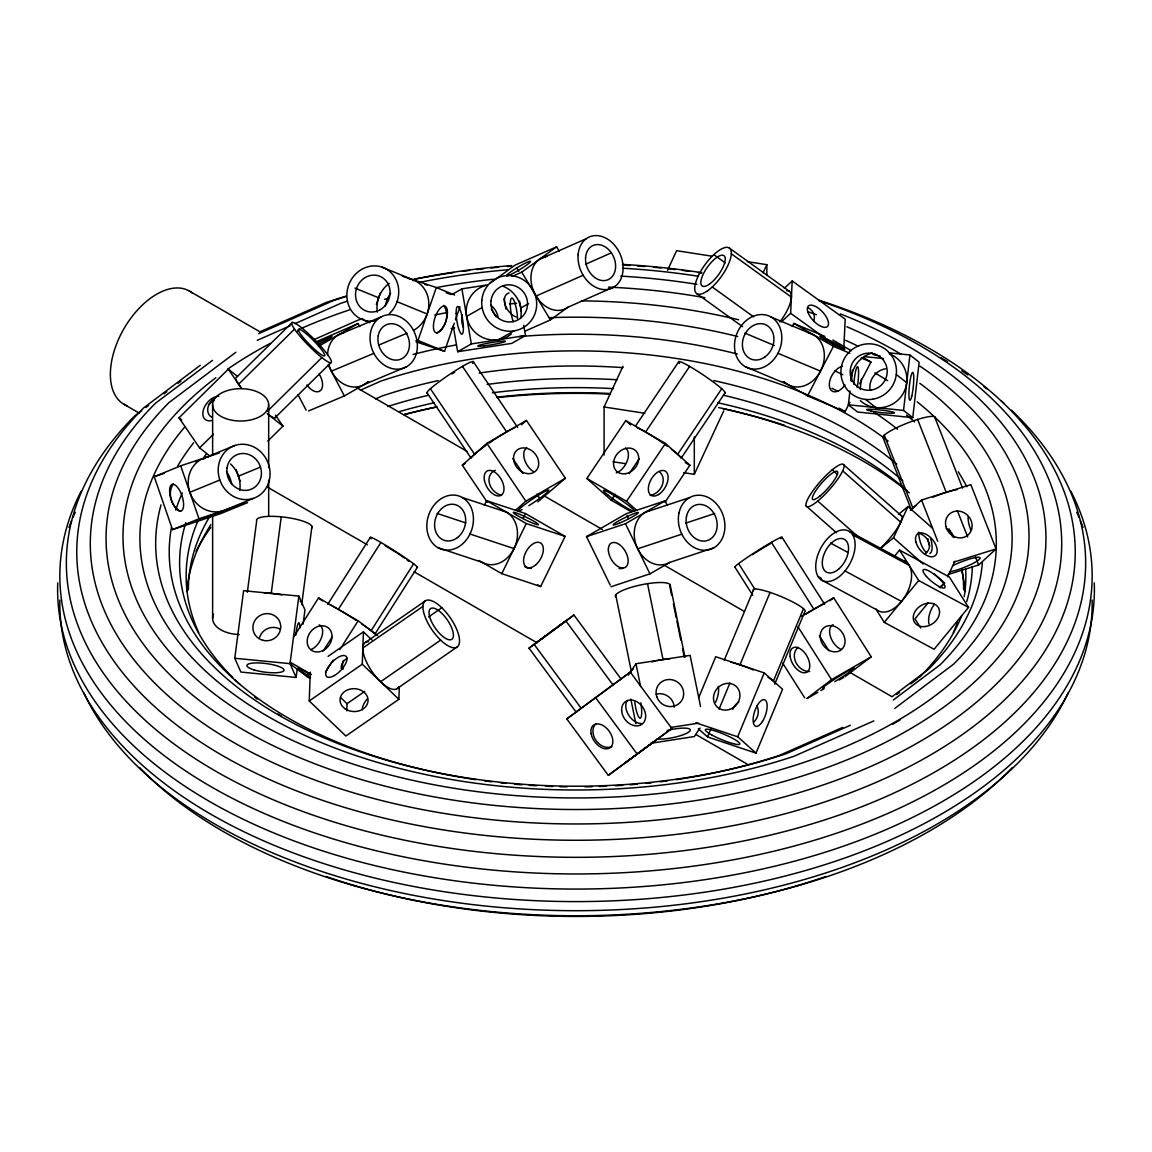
<?xml version="1.0" encoding="UTF-8"?>
<svg xmlns="http://www.w3.org/2000/svg" width="1152" height="1152" viewBox="0 0 1152 1152"><rect width="100%" height="100%" fill="white"/><g stroke="black" fill="none" stroke-linecap="round" stroke-linejoin="round"><path stroke-width="1.5" d="M399.326 686.707L398.88 699.293L345.859 736.027L309.24 700.949L310.277 672.192M346.766 710.87L347.011 703.685L340.704 697.637M398.88 699.293L362.261 664.214L363.427 631.858L328.075 656.352M781.474 321.811L790.618 313.301L792.202 280.958L845.208 319.19L843.725 349.747M889.214 352.858L909.907 354.974L919.123 362.189L912.758 417.658L857.578 412.027L848.347 404.798L849.946 390.946M851.141 380.549L852.336 370.138M860.155 389.506L861.35 379.094M912.758 417.658L903.542 410.429L909.907 354.974M297.288 668.563L296.136 677.448L240.869 672.062L234.778 658.267L243.605 590.702L298.858 596.088L304.963 609.883L303.106 624.11M247.349 592.258L256.666 521.021A28.022 6.509 7.4 0 1 284.875 517.234A28.022 6.509 7.4 0 1 311.774 528.106M271.238 593.395L281.246 516.816M296.136 677.448L290.03 663.653L298.858 596.088M301.91 602.986L311.918 526.421M376.344 304.416L380.362 292.838M402.365 276.192L436.32 287.525L417.974 340.474L444.528 351.346L454.277 323.222M455.429 319.91L460.008 306.677M698.702 697.651L715.723 656.712L764.237 672.912L782.568 689.242L756.014 753.12L707.501 736.92L698.342 728.755M724.234 660.226L753.653 589.478M707.501 736.92L710.914 728.726M719.078 709.085L729.979 682.877M739.973 664.805L770.069 592.416M756.014 753.12L737.683 736.79L764.237 672.912M773.41 681.077L803.491 608.674M604.094 455.026L604.094 406.973L622.973 366.278M667.555 270.245L676.613 250.704L711.994 256.19M763.07 272.808L766.843 264.672L747.374 261.662M683.698 472.68L694.31 474.322L723.773 410.832M879.883 549.029L893.491 537.811L907.992 506.549L932.256 528.005M947.606 576.85L954.864 561.226M484.286 505.397L486.576 500.688L525.442 513.562L565.128 536.4L540.662 586.526L501.797 573.667L478.901 560.491M523.08 518.4L525.442 513.562M501.797 573.667L526.262 523.541L565.128 536.4M792.216 326.534L793.843 323.438L824.846 336.442M783.158 381.83L807.523 395.914L833.443 346.334L849.758 353.189M807.523 395.914L845.05 411.653L849.917 402.365M859.622 383.774L870.97 362.074L863.352 357.682M293.544 637.243L318.557 597.902L358.157 620.813L377.597 635.587M327.686 604.368L370.224 537.494M338.357 609.35L380.894 542.477M309.989 678.384L306.95 676.613L308.866 673.589M323.309 650.894L331.963 637.272M325.44 672.25L333.144 660.139M339.869 649.555L358.157 620.813M371.117 630.662L413.64 563.774M417.47 567.173L374.947 634.046A28.022 1.67 32.5 0 0 361.987 624.197M628.402 675.101L635.962 663.739L690.106 655.387L700.546 706.478M700.013 728.021L694.339 736.546L650.678 743.285M631.181 511.69L611.338 500.27L586.872 478.469L625.738 420.595L665.424 443.434L689.89 465.221L664.978 502.33M635.515 426.082L678.557 361.973M645.581 432.014L689.63 366.408M611.338 500.27L615.326 494.323M629.28 473.544L639.245 458.712M636.854 510.494L626.558 501.322L665.424 443.434M677.664 454.334L721.714 388.728M725.17 392.645L681.12 458.251A28.022 2.722 33.9 0 0 671.472 449.294M894.154 556.632L899.525 550.094L949.363 577.008L968.515 607.406L934.114 649.282L884.275 622.368L875.65 608.688M884.275 622.368L918.691 580.507L899.525 550.094M928.267 602.669L914.947 618.869L920.693 627.998M940.478 587.808L943.819 583.762M557.698 626.832L573.926 615.01L621 678.946L576.086 712.066L529.013 648.13L560.808 624.47M573.926 615.01L566.021 621.043M210.485 456.494L199.584 447.883L179.006 417.802L228.326 369.173L237.499 376.416M292.234 322.416L236.333 377.51A28.022 4.205 45.4 0 0 241.862 388.57M238.622 384.221L294.523 329.112M297.446 331.272L299.995 328.766M199.584 447.883L213.509 434.174M267.221 411.451L321.84 357.61M274.968 417.802L330.869 362.693A28.022 4.205 45.4 0 0 306.014 331.502A28.022 4.205 45.4 0 0 297.763 333.475A28.022 4.205 45.4 0 0 330.869 362.693M267.797 441.101L282.974 426.139L275.486 415.195M784.354 288.259L792.202 280.958M910.354 510.336L921.542 500.026L970.848 484.632L996.062 548.942L978.653 564.984L948.053 574.531M487.296 502.243L462.298 465.178L486.85 443.347L526.421 420.437L565.402 478.253L537.811 501.84M521.51 424.8L526.421 420.437M515.506 510.35L525.83 501.163L565.402 478.253M898.474 514.411L907.992 506.549M939.269 587.592L944.712 583.114L933.926 573.566M829.814 600.725L833.702 597.773L871.2 656.798L845.294 676.498M807.034 698.328L831.571 679.68L871.2 656.798M200.261 365.299L143.64 407.909A499.248 288.245 0 0 0 328.55 802.368A499.248 288.245 0 0 0 1010.837 693.634A499.248 288.245 0 0 0 819.101 300.269M141.638 410.688L134.64 415.958A509.645 294.235 0 0 0 251.381 789.912A509.645 294.235 0 0 0 909.475 785.592A509.645 294.235 0 0 0 1011.442 410.198M145.843 407.534L148.651 405.418M164.059 393.826L166.853 391.723M178.056 383.299L180.864 381.182M212.486 360.36L155.362 403.33A485.712 280.426 0 0 0 333.144 786.398A485.712 280.426 0 0 0 996.638 683.755A485.712 280.426 0 0 0 818.856 300.686M235.915 352.224L169.027 402.552A469.944 271.31 0 0 0 331.07 769.766A469.944 271.31 0 0 0 970.906 685.282A469.944 271.31 0 0 0 840.384 313.906M208.397 404.755L214.142 400.421M896.702 694.498L899.525 692.381M910.814 683.885L917.87 678.571M893.29 700.027L940.018 664.877A420.322 242.669 0 0 0 917.194 401.818M894.758 708.422L953.669 664.099A436.09 251.77 0 0 0 919.829 383.328M566.784 718.92L630.302 672.091L671.832 728.496L608.314 775.339L566.784 718.92L576.936 711.533M620.266 679.608L630.302 672.091M608.314 775.339L671.832 728.496M560.218 625.262L566.438 620.539L561.024 624.413M546.192 635.299L536.501 642.614L541.901 638.741M556.747 627.84L564.581 622.109M552.917 630.662L559.382 625.968M549.288 632.938L555.178 628.603M547.762 634.55L553.651 630.216M542.131 638.669L549 633.557M545.242 636.307L529.013 648.13M490.378 283.104L515.059 265.147L556.589 246.816L559.282 251.294M512.15 276.379L521.741 272.16L556.589 246.816M524.866 331.229L550.411 319.939L567.85 307.267L614.909 286.488M365.587 642.298L425.678 600.653M362.837 648.029L422.928 606.398M428.63 616.896L441.821 607.752A28.022 10.93 55.3 0 1 456.797 647.208L396.72 688.853M309.24 700.949L362.261 664.214M347.011 703.685L364.694 691.43M380.563 681.754L440.654 640.109M462.298 465.178L465.35 463.421M316.08 341.842L358.128 323.496L359.741 326.592M318.47 346.349L358.128 323.496M308.506 410.976L344.347 395.957L368.755 381.888M610.229 585.13L586.526 536.63L626.155 513.749L665.078 500.861L667.368 505.555M586.526 536.63L625.45 523.742L665.078 500.861M611.021 586.742L649.958 573.84L669.773 562.406L713.88 547.79M801.691 616.262L833.702 597.773M807.192 698.486L817.862 692.338M820.915 690.566L823.968 688.81M839.203 680.011L843.782 677.376M452.765 294.062L461.894 288.864L487.282 284.947M466.618 316.397L482.126 307.555M520.762 308.045L528.523 303.624M453.226 325.915L457.661 351.72L471.341 343.93L525.485 335.578L523.714 325.253M498.413 339.754L513.922 330.912M525.485 335.578L511.805 343.368L457.661 351.72M258.71 333.662L333.144 300.686A485.712 280.426 0 0 1 346.306 296.453M257.242 340.358L290.102 325.8M295.027 323.626L341.035 303.235A469.944 271.31 0 0 1 347.558 301.104M313.848 339.696L357.955 320.17A436.09 251.77 0 0 1 362.779 318.571M360.403 390.182L381.067 381.024A389.866 225.086 0 0 1 888.12 441.086M375.61 398.88L382.19 395.957A387.634 223.79 0 0 1 438.192 380.592M842.731 727.358L779.386 755.41A406.786 234.85 0 0 1 676.094 779.659M850.32 725.27L786.168 753.696A420.322 242.669 0 0 1 337.392 743.328A420.322 242.669 0 0 1 161.05 504.85M873.835 720.907L794.045 756.259A436.09 251.77 0 0 1 278.338 722.218A436.09 251.77 0 0 1 184.334 427.493M539.165 259.488L586.238 238.709M585.533 264.254L611.51 252.792M536.083 296.05L583.142 275.27M338.299 334.915L380.765 317.117M379.238 344.866L407.002 333.23M331.402 371.16L373.867 353.347M364.176 384.523L406.642 366.725M172.512 529.632L198.994 518.774L247.55 502.632L221.069 513.475L172.512 529.632L154.238 476.669L180.706 465.826L219.557 452.894M204.984 457.747L234.994 445.45M189.85 492.307L219.845 480.01M238.406 476.15L260.51 467.093M253.267 498.413A28.022 25.574 67.7 0 1 218.534 465.682A28.022 25.574 67.7 0 1 260.582 451.699A28.022 25.574 67.7 0 1 253.267 498.413L223.272 510.696A28.022 25.574 67.7 0 1 189.302 490.55A28.022 25.574 67.7 0 1 208.238 456.912M195.163 461.635L198.346 460.57M154.238 476.669L164.275 473.328M645.264 512.294L689.386 497.678M685.814 523.109L714.658 513.547M637.704 548.798L681.826 534.168M953.554 562.205L996.062 548.942M203.213 459.029L204.538 458.654M670.608 727.459L698.544 723.154M234.778 658.267L290.03 663.653M863.942 356.573L883.526 358.56M848.347 404.798L903.542 410.429M604.094 406.973L644.774 413.28M612.936 461.736L625.32 463.651M413.611 280.642L412.704 280.598M416.736 341.424L420.235 342.374L415.973 340.646M462.37 497.534A28.022 22.738 -71.7 0 1 461.203 545.026A28.022 22.738 -71.7 0 1 426.83 525.24A28.022 22.738 -71.7 0 1 462.37 497.534L506.419 512.107M437.069 513.418L465.869 522.95M469.973 534.024L514.022 548.597M437.904 547.661L481.954 562.248A28.022 22.738 -71.7 0 0 515.462 545.227A28.022 22.738 -71.7 0 0 500.861 510.019M446.141 292.824L451.166 294.494M416.102 341.842L444.528 351.346M695.866 722.822L737.683 736.79M424.8 284.314L427.104 285.12M436.32 287.525L454.579 295.013M381.96 267.106L412.056 279.432M397.051 301.68L427.147 314.006M354.874 288.072L378.634 297.792M363.629 320.04L369.965 322.646M771.106 317.045A28.022 22.81 -67.2 0 1 768.816 364.147A28.022 22.81 -67.2 0 1 734.53 344.318A28.022 22.81 -67.2 0 1 771.106 317.045L813.643 334.886M861.178 357.97L870.97 362.074M744.898 333.13L774.346 345.485M777.946 353.29L820.483 371.131M745.2 366.624L787.723 384.466M849.557 531.576A28.022 16.488 -61.6 0 1 840.211 575.842A28.022 16.488 -61.6 0 1 816.48 559.786A28.022 16.488 -61.6 0 1 849.557 531.576L906.048 562.075M852.624 534.802L909.101 565.301M918.691 580.507L968.515 607.406M830.549 543.067L847.8 552.384M844.992 570.931L901.483 601.43M818.208 576.662L821.347 578.362M821.275 579.888L877.752 610.387A28.022 16.488 -61.6 0 0 907.33 592.272A28.022 16.488 -61.6 0 0 902.016 560.506M685.31 462.586L689.89 465.221M586.872 478.469L626.558 501.322M486.576 500.688L526.262 523.541M537.61 584.77L540.662 586.526M189.288 291.01L259.978 331.819L326.376 302.4A499.248 288.245 0 0 1 346.19 296.136M356.486 387.547L467.021 451.354M544.867 496.296L602.467 529.56M663.178 564.61L744.134 611.352M849.989 672.466L892.022 696.73L928.282 669.456A406.786 234.85 0 0 0 982.382 562.493M123.912 404.266L139.277 413.136M267.754 487.31L367.387 544.838M414.101 571.795L537.077 642.802M695.88 734.486L747.245 764.136M832.896 340.07L851.17 350.626M793.843 323.438L833.443 346.334M838.958 408.139L845.05 411.653M290.174 662.198L311.486 674.525M729.274 247.997L789.35 291.326M731.333 253.8L791.41 297.13M713.822 254.65L725.256 262.901M790.618 313.301L837.907 347.4M712.238 286.992L753.725 316.915M696.787 293.645L742.565 326.664M318.557 597.902L322.445 600.869M290.578 664.171L306.95 676.613M896.285 374.515L906.725 382.694M865.498 399.427L875.952 407.621M282.974 426.139L267.25 413.741A28.022 4.205 45.4 0 0 275.544 416.822M179.006 417.802L181.728 419.947M858.643 537.221L817.747 501.048A28.022 6.091 -48.5 0 1 813.312 490.248A28.022 6.091 -48.5 0 1 843.941 464.976L902.002 516.326M842.688 470.837L900.734 522.187M832.248 469.8L837.533 474.466M893.491 537.811L923.141 564.034M806.054 505.872L836.41 532.699M625.738 420.595L630.634 424.944M363.427 631.858L371.966 640.037M565.805 620.827L612.878 684.763M595.454 697.435L636.998 753.84M534.038 644.242L581.112 708.178M228.326 369.173L241.43 388.325M473.443 361.901L517.622 427.435M462.442 366.365L506.635 431.899M512.87 458.568L522.864 473.4M536.861 494.15L539.856 498.6M486.85 443.347L525.83 501.163M430.387 388.742L474.581 454.262M426.902 392.674L471.096 458.194A28.022 2.693 -34 0 1 486.13 445.248M782.064 537.336L824.573 604.238A28.022 1.67 -32.4 0 0 805.32 614.347M771.379 542.318L813.888 609.221M819.346 635.63L828.95 650.765M797.918 626.717L831.571 679.68M738.619 563.602L754.675 588.874M734.803 567L752.746 595.238M782.597 663.048L804.715 697.853M521.741 272.16L550.411 319.939M516.902 268.229L518.76 271.31M491.314 308.995L495.936 316.699M328.176 364.954L344.347 395.957M297.979 394.618L306.072 410.112M626.933 515.376L628.517 518.602M625.45 523.742L649.958 573.84M934.618 416.794L962.539 488.016M957.312 510.566L967.666 536.962M975.413 556.747L978.653 564.984M917.626 419.443L946.195 492.336M921.542 500.026L937.714 541.253M884.261 435.154L912.845 508.046M911.146 509.371L883.21 438.134A28.022 4.666 -21.4 0 1 907.531 423A28.022 4.666 -21.4 0 1 934.978 417.96M236.117 469.526L240.12 481.118M180.706 465.826L198.994 518.774M670.176 584.914L684.979 657.346M671.63 595.238L669.874 586.613A28.022 6.163 -11.6 0 0 643.954 584.28A28.022 6.163 -11.6 0 0 615.427 596.65M673.402 603.85L676.21 617.645M676.915 621.101L680.803 640.066M682.56 648.691L684.317 657.317M647.525 583.675L663.034 659.563M635.962 663.739L640.642 686.635M615.73 594.965L631.238 670.838M630.835 699.091L635.875 723.758M519.581 301.162L521.352 311.486M504.13 298.627L505.901 308.952M461.894 288.864L471.341 343.93M766.843 264.672L766.843 275.342M694.31 436.954L694.31 474.322M268.675 404.842A28.022 16.171 0 0 1 226.642 418.853A28.022 16.171 0 0 1 226.642 390.83A28.022 16.171 0 0 1 268.675 404.842L268.675 467.64M268.675 480.211L268.675 516.096M212.63 404.842L212.63 455.083M212.63 516.096L212.63 618.379M404.64 414.418A420.322 242.669 0 0 1 436.507 407.088M496.987 397.656A420.322 242.669 0 0 1 610.128 394.142M722.65 408.586A420.322 242.669 0 0 1 784.541 425.304M404.006 414.691A406.786 234.85 0 0 1 436.954 406.814M496.973 397.152A406.786 234.85 0 0 1 610.157 393.494M718.56 407.563A406.786 234.85 0 0 1 909.274 492.854M196.056 551.218A396.389 228.859 0 0 1 210.845 527.429M399.312 411.61A396.389 228.859 0 0 1 434.002 402.797M492.422 392.76A396.389 228.859 0 0 1 613.44 388.642M717.998 402.797A396.389 228.859 0 0 1 906.955 490.507M186.696 591.538A389.866 225.086 0 0 1 210.859 524.707M387.59 406.541A389.866 225.086 0 0 1 428.558 395.222M487.166 384.437A389.866 225.086 0 0 1 617.054 379.757M723.442 395.222A389.866 225.086 0 0 1 902.779 480.83M961.69 570.758A389.866 225.086 0 0 1 965.304 591.538M188.366 589.781A387.634 223.79 0 0 1 210.47 515.275M479.146 373.075A387.634 223.79 0 0 1 622.987 367.632M713.808 380.592A387.634 223.79 0 0 1 896.717 464.083M948.974 528.826A387.634 223.79 0 0 1 952.618 536.818M961.992 569.174A387.634 223.79 0 0 1 963.634 589.781M414.302 279.317A499.248 288.245 0 0 1 453.744 272.563M462.514 271.339A499.248 288.245 0 0 1 469.584 270.418M476.683 269.554A499.248 288.245 0 0 1 483.826 268.747M490.997 267.998A499.248 288.245 0 0 1 498.182 267.307M507.211 266.53A499.248 288.245 0 0 1 510.84 266.256M623.03 265.075A499.248 288.245 0 0 1 630.288 265.493M637.546 265.982A499.248 288.245 0 0 1 644.789 266.53M653.818 267.307A499.248 288.245 0 0 1 661.003 267.998M668.174 268.747A499.248 288.245 0 0 1 675.317 269.554M682.416 270.418A499.248 288.245 0 0 1 689.486 271.339M698.256 272.563A499.248 288.245 0 0 1 701.741 273.082M414.158 279.144A485.712 280.426 0 0 1 511.704 265.594M622.397 264.398A485.712 280.426 0 0 1 701.712 272.678M420.134 282.254A469.944 271.31 0 0 1 507.456 269.798M622.886 268.243A469.944 271.31 0 0 1 697.622 276.134M919.944 366.178A453.01 261.547 0 0 1 894.182 722.563A453.01 261.547 0 0 1 276.61 732.672A453.01 261.547 0 0 1 215.885 377.712M227.534 369.259A453.01 261.547 0 0 1 270.36 343.339M301.853 328.176A453.01 261.547 0 0 1 349.488 309.888M384.451 299.376A453.01 261.547 0 0 1 387.893 298.454M437.213 287.424A453.01 261.547 0 0 1 493.69 279.202M620.77 276.12A453.01 261.547 0 0 1 696.845 284.314M807.754 311.659A453.01 261.547 0 0 1 816.422 314.712M846.864 326.736A453.01 261.547 0 0 1 901.181 354.298M608.472 287.136A436.09 251.77 0 0 1 704.938 297.691M845.597 340.315A436.09 251.77 0 0 1 858.514 346.406M177.725 465.97A420.322 242.669 0 0 1 193.594 442.814M434.722 314.986A420.322 242.669 0 0 1 447.307 312.523M509.472 303.926A420.322 242.669 0 0 1 516.643 303.307M581.357 300.888A420.322 242.669 0 0 1 738.619 319.766M874.843 372.888A420.322 242.669 0 0 1 887.659 380.707M667.368 780.883A406.786 234.85 0 0 1 660.341 781.776M651.47 782.798A406.786 234.85 0 0 1 646.128 783.36M637.186 784.21A406.786 234.85 0 0 1 630 784.8M622.786 785.318A406.786 234.85 0 0 1 615.571 785.765M606.557 786.211A406.786 234.85 0 0 1 599.328 786.499M592.128 786.701A406.786 234.85 0 0 1 584.942 786.816M567.058 786.816A406.786 234.85 0 0 1 559.872 786.701M552.672 786.499A406.786 234.85 0 0 1 545.443 786.211M536.429 785.765A406.786 234.85 0 0 1 529.214 785.318M522 784.8A406.786 234.85 0 0 1 514.814 784.21M505.872 783.36A406.786 234.85 0 0 1 500.53 782.798M491.659 781.776A406.786 234.85 0 0 1 484.632 780.883M475.906 779.659A406.786 234.85 0 0 1 171.446 527.515M175.766 510.034A406.786 234.85 0 0 1 182.304 492.926M203.962 457.056A406.786 234.85 0 0 1 206.222 454.162M451.123 328.507A406.786 234.85 0 0 1 454.68 327.859M549.058 317.693A406.786 234.85 0 0 1 737.726 336.528M834.912 370.886A406.786 234.85 0 0 1 842.746 374.717M906.523 415.123A406.786 234.85 0 0 1 914.616 421.891M958.277 471.744A406.786 234.85 0 0 1 966.744 486.72M972.346 566.568A396.389 228.859 0 0 1 966.701 601.704M961.848 615.528A396.389 228.859 0 0 1 919.282 677.506M281.189 716.069A396.389 228.859 0 0 1 278.05 714.024M257.242 699.12A396.389 228.859 0 0 1 254.448 696.902M239.947 684.461A396.389 228.859 0 0 1 235.08 679.838M232.718 677.506A396.389 228.859 0 0 1 185.818 522.706M412.992 354.47A396.389 228.859 0 0 1 455.414 345.067M518.918 336.614A396.389 228.859 0 0 1 737.28 354.024M831.931 388.325A396.389 228.859 0 0 1 838.224 391.464M873.95 412.142A396.389 228.859 0 0 1 897.552 429.25M965.678 569.074A389.866 225.086 0 0 1 964.21 596.678M957.442 622.483A389.866 225.086 0 0 1 953.338 632.549M198.662 632.549A389.866 225.086 0 0 1 198.662 519.365M126.878 405.691A65.39 37.742 -60 0 1 123.912 328.766A65.39 37.742 -60 0 1 192.01 292.867M1012.349 767.578A499.248 288.245 0 0 1 576 915.768A499.248 288.245 0 0 1 139.651 767.578M1068.278 692.626A509.645 294.235 0 0 1 576 910.699A509.645 294.235 0 0 1 83.722 692.626M1092.139 600.077A516.168 298.008 0 0 1 576 901.598A516.168 298.008 0 0 1 59.861 600.077M1094.256 582.869A518.4 299.29 0 0 1 576 889.07A518.4 299.29 0 0 1 57.744 582.869M68.962 527.458A518.4 299.29 0 0 1 71.597 520.69M73.022 517.32A518.4 299.29 0 0 1 75.269 512.309M1076.731 512.309A518.4 299.29 0 0 1 1078.978 517.32M1080.403 520.69A518.4 299.29 0 0 1 1083.038 527.458M1070.942 491.386A516.168 298.008 0 0 1 576 873.965A516.168 298.008 0 0 1 81.058 491.386M941.256 357.883A509.645 294.235 0 0 1 947.678 361.771M961.762 370.8A509.645 294.235 0 0 1 967.838 374.947M983.88 386.669A509.645 294.235 0 0 1 986.688 388.858M1001.448 401.083A509.645 294.235 0 0 1 1004.011 403.358M825.854 876.485A485.712 280.426 0 0 1 326.146 876.485M892.958 724.219A65.39 37.742 -60 0 1 899.986 720.072M641.462 723.528A14.011 8.957 54 0 1 628.387 714.658A14.011 8.957 54 0 1 627.682 700.416M611.87 746.568A14.011 10.771 53.2 0 1 596.088 740.563A14.011 10.771 53.2 0 1 595.742 723.946M718.229 686.405A14.011 5.731 -71.5 0 1 715.579 702.288M730.584 662.141A28.022 4.421 22.6 0 1 753.336 669.946M768.053 677.333A28.022 4.421 22.6 0 1 774.734 684.072L804.83 611.683A28.022 4.421 22.6 0 0 780.048 596.131A28.022 4.421 22.6 0 0 753.437 590.645M756.763 705.643A14.011 12.6 -48.3 0 1 754.013 721.915M732.787 709.33A14.011 12.6 -48.3 0 1 738.878 701.942M640.829 702.821A14.011 2.952 81.2 0 1 640.051 718.171A14.011 2.952 81.2 0 1 634.81 702.202M630.936 672.538A28.022 6.163 -11.6 0 1 633.384 668.866M651.614 661.867A28.022 6.163 -11.6 0 1 655.862 660.888M657.288 660.586A28.022 6.163 -11.6 0 1 669.874 658.728M667.21 730.498A18.677 4.104 -11.6 0 1 689.011 728.77A18.677 4.104 -11.6 0 1 680.717 735.61A18.677 4.104 -11.6 0 1 657 738.936M656.208 694.166A14.011 13.349 33.6 0 1 674.222 707.198M319.205 624.859A14.011 8.093 -60 0 1 321.696 637.042A14.011 8.093 -60 0 1 310.939 649.555M343.008 669.355A14.011 8.093 -60 0 1 343.411 660.384M330.192 604.958A28.022 1.67 32.5 0 1 356.155 620.338M371.376 538.718A28.022 1.67 32.5 0 1 392.53 549.518A28.022 1.67 32.5 0 1 417.01 567.389M310.565 677.462A18.677 1.109 32.5 0 1 298.037 668.318A18.677 1.109 32.5 0 1 308.866 673.848M385.214 545.76A18.677 1.109 32.5 0 1 395.712 552.211M397.066 553.09A18.677 1.109 32.5 0 1 399.715 554.818M400.954 555.653A18.677 1.109 32.5 0 1 404.366 558M407.045 559.958A18.677 1.109 32.5 0 1 408.83 561.398M319.104 374.04A14.011 8.078 60 0 1 320.472 390.571A14.011 8.078 60 0 1 306.922 384.984M367.805 381.816A28.022 22.824 67.3 0 1 328.738 364.349M327.557 355.45A28.022 22.824 67.3 0 1 343.872 332.813M317.75 342.792A14.011 0.835 -27.5 0 1 331.978 336.283A14.011 0.835 -27.5 0 1 319.219 343.901M513.259 321.754A14.011 2.952 81.2 0 1 510.322 303.062A14.011 2.952 81.2 0 1 513.95 300.571A14.011 2.952 81.2 0 1 517.522 318.845M511.315 333.979A28.022 27.302 60.3 0 1 469.57 325.022A28.022 27.302 60.3 0 1 485.467 285.466M503.136 286.286A28.022 27.302 60.3 0 1 520.661 318.182M463.392 327.456A18.677 18.202 60.3 0 1 462.326 314.77M490.536 305.064A18.677 18.202 60.3 0 1 498.053 317.232M918.144 532.843A14.011 11.045 24.9 0 1 928.958 542.736A14.011 11.045 24.9 0 1 924.71 553.838M843.941 464.976A28.022 6.091 -48.5 0 1 817.747 501.048M900.691 515.405A28.022 6.091 -48.5 0 1 880.632 548.078M845.006 384.984A14.011 8.093 -60 0 1 829.426 386.251A14.011 8.093 -60 0 1 842.544 366.307M808.07 332.77A28.022 22.81 -67.2 0 1 820.901 370.31A28.022 22.81 -67.2 0 1 784.109 381.758M669.773 562.406A28.022 22.723 71.7 0 1 636.278 545.429A28.022 22.723 71.7 0 1 650.808 510.192M623.059 568.354A18.677 15.149 71.7 0 1 619.056 568.526M533.318 471.499A14.011 8.107 59.9 0 1 524.347 458.942A14.011 8.107 59.9 0 1 526.853 447.998M427.507 393.106A28.022 2.693 -34 0 1 450.907 373.565A28.022 2.693 -34 0 1 472.464 363.398M489.053 443.189A28.022 2.693 -34 0 1 493.877 439.891M495.101 439.085A28.022 2.693 -34 0 1 514.872 427.622M522.029 509.63A18.677 1.8 -34 0 1 527.242 502.704A18.677 1.8 -34 0 1 548.842 490.19A18.677 1.8 -34 0 1 528.854 505.67M452.016 373.925A18.677 1.8 -34 0 1 454.666 372.24M501.494 495.245A14.011 11.347 48.3 0 1 489.384 483.235A14.011 11.347 48.3 0 1 495.36 470.333M295.718 635.4A14.011 1.901 -84.4 0 1 298.224 623.419A14.011 1.901 -84.4 0 1 299.822 627.926M264.182 592.934A28.022 6.509 7.4 0 1 282.038 594.95M300.182 601.114A28.022 6.509 7.4 0 1 301.766 604.685M259.531 637.603A14.011 13.493 -23.9 0 1 280.08 629.136M341.251 668.491A14.011 11.434 2.1 0 1 347.299 658.238M398.678 686.707A28.022 10.93 55.3 0 1 371.491 670.81A28.022 10.93 55.3 0 1 368.611 641.736M456.797 647.208A28.022 10.93 55.3 0 1 425.088 616.838A28.022 10.93 55.3 0 1 441.821 607.752M362.376 709.675A14.011 5.962 -46.2 0 1 366.898 699.322M625.306 448.157A14.011 8.078 -60.1 0 1 627.264 460.771A14.011 8.078 -60.1 0 1 616.291 472.867M637.301 427.766A28.022 2.722 33.9 0 1 657.144 439.186M658.354 439.992A28.022 2.722 33.9 0 1 663.192 443.275M664.661 444.312A28.022 2.722 33.9 0 1 667.526 446.357M679.536 363.456A28.022 2.722 33.9 0 1 701.194 373.579A28.022 2.722 33.9 0 1 724.55 393.091M659.794 472.162A14.011 11.362 -48.3 0 1 662.112 485.525A14.011 11.362 -48.3 0 1 650.232 495.461M531.259 568.411A18.677 15.163 -71.7 0 1 524.894 566.755M929.002 623.995A18.677 10.987 -61.6 0 1 934.373 604.253M970.978 530.222A14.011 5.443 72.7 0 1 968.112 516.83M926.669 552.744A14.011 5.443 72.7 0 1 918.806 532.21M930.514 538.171A14.011 5.443 72.7 0 1 929.779 553.522M911.434 509.861A28.022 4.666 -21.4 0 1 915.926 505.699M932.702 497.246A28.022 4.666 -21.4 0 1 957.355 489.557M952.574 565.79A18.677 3.11 -21.4 0 1 976.579 557.381A18.677 3.11 -21.4 0 1 973.642 563.098A18.677 3.11 -21.4 0 1 949.464 571.853M929.693 545.774A14.011 12.701 47.3 0 1 928.08 538.891M946.253 528.566A14.011 12.701 47.3 0 1 954.014 537.509M853.848 384.394A14.011 1.987 -84.2 0 1 857.779 366.854A14.011 1.987 -84.2 0 1 857.203 387.576M889.344 353.837A28.022 27.634 -51.9 0 1 902.664 394.358A28.022 27.634 -51.9 0 1 860.342 400.666M851.386 381.456A28.022 27.634 -51.9 0 1 872.222 352.987M870.034 390.082A18.677 18.418 -51.9 0 1 885.643 368.77M880.229 356.098A14.011 1.238 6.5 0 1 874.714 353.779M808.33 307.8A14.011 11.434 2.8 0 1 813.6 321.12M786.6 290.678A28.022 10.08 -54.2 0 1 779.832 321.998M516.168 317.016A14.011 8.957 54 0 1 510.581 313.373M509.746 312.509A14.011 8.957 54 0 1 509.098 292.939M567.85 307.267A28.022 21.341 66.2 0 1 533.621 291.139A28.022 21.341 66.2 0 1 546.926 256.45M506.405 275.89A14.011 1.469 -31 0 1 522.518 264.6A14.011 1.469 -31 0 1 526.91 264.845A14.011 1.469 -31 0 1 507.082 275.933M385.301 306.029A14.011 5.731 -71.5 0 1 390.629 293.27M408.816 278.597A28.022 25.56 -67.7 0 1 428.702 301.464A28.022 25.56 -67.7 0 1 413.554 330.35M377.309 312.12A28.022 25.56 -67.7 0 1 389.232 283.363M375.307 320.904A28.022 25.56 -67.7 0 1 347.544 289.008A28.022 25.56 -67.7 0 1 386.525 269.194A28.022 25.56 -67.7 0 1 389.218 313.819M443.722 305.41A18.677 17.035 -67.7 0 1 436.565 333.072M212.227 417.542A14.011 10.642 -34.4 0 1 216.36 397.123M211.81 420.48A14.011 8.87 -51.7 0 1 203.414 409.838A14.011 8.87 -51.7 0 1 218.851 396.245M226.454 471.6A14.011 5.717 71.6 0 1 231.768 484.373M230.587 463.982A28.022 25.574 67.7 0 1 239.731 490.464M180.518 511.358A18.677 17.05 67.7 0 1 173.376 483.696M841.306 649.426A14.011 8.093 60 0 1 830.563 636.912A14.011 8.093 60 0 1 833.054 624.73M735.278 567.216A28.022 1.67 -32.4 0 1 759.744 549.36A28.022 1.67 -32.4 0 1 780.926 538.574M752.558 554.659A18.677 1.123 -32.4 0 1 755.194 552.917M756.562 552.038A18.677 1.123 -32.4 0 1 770.198 543.859M824.357 687.586A18.677 1.123 -32.4 0 1 834.754 679.133A18.677 1.123 -32.4 0 1 854.208 668.102A18.677 1.123 -32.4 0 1 834.84 681.653M809.626 671.53A14.011 11.405 52.8 0 1 795.816 662.299A14.011 11.405 52.8 0 1 798.192 647.323M239.198 634.536A28.022 16.171 0 0 1 213.581 614.189M625.234 762.811L655.042 740.88L625.234 762.811M197.237 520.445L223.272 511.56L197.237 520.445M591.091 733.536A14.011 8.957 54 0 0 609.019 748.339A14.011 8.957 54 0 0 605.534 727.272A14.011 8.957 54 0 0 591.091 733.536M621.662 710.87A14.011 10.771 53.2 0 0 640.555 725.069A14.011 10.771 53.2 0 0 638.741 702.95A14.011 10.771 53.2 0 0 621.662 710.87M762.466 721.469A14.011 5.731 -71.5 0 0 764.683 699.768A14.011 5.731 -71.5 0 0 753.235 717.811A14.011 5.731 -71.5 0 0 762.466 721.469M711.648 734.904A18.677 2.952 22.6 0 0 739.656 744.25A18.677 2.952 22.6 0 0 716.486 731.405A18.677 2.952 22.6 0 0 711.648 734.904M729.619 709.43A14.011 12.6 -48.3 0 0 736.43 686.664A14.011 12.6 -48.3 0 0 714.067 694.138A14.011 12.6 -48.3 0 0 729.619 709.43M656.726 696.586A14.011 13.349 33.6 0 0 680.098 702.59A14.011 13.349 33.6 0 0 672.797 679.939A14.011 13.349 33.6 0 0 656.726 696.586M322.632 650.707A14.011 11.405 -52.8 0 0 328.507 628.056A14.011 11.405 -52.8 0 0 307.642 637.819A14.011 11.405 -52.8 0 0 322.632 650.707M370.541 332.467A28.022 22.824 67.3 0 0 401.069 368.827A28.022 22.824 67.3 0 0 409.507 324.461A28.022 22.824 67.3 0 0 370.541 332.467M378.259 335.621A18.677 15.221 67.3 0 0 398.606 359.856A18.677 15.221 67.3 0 0 404.237 330.278A18.677 15.221 67.3 0 0 378.259 335.621M456.178 313.387A14.011 2.952 81.2 0 0 461.822 334.152A14.011 2.952 81.2 0 0 461.333 313.344A14.011 2.952 81.2 0 0 456.178 313.387M481.824 300.298A28.022 27.302 60.3 0 0 520.776 328.896A28.022 27.302 60.3 0 0 525.01 280.958A28.022 27.302 60.3 0 0 481.824 300.298M490.954 301.32A18.677 18.202 60.3 0 0 516.917 320.4A18.677 18.202 60.3 0 0 519.739 288.432A18.677 18.202 60.3 0 0 490.954 301.32M484.099 345.859A14.011 1.094 -9.7 0 0 505.368 341.352A14.011 1.094 -9.7 0 0 485.251 343.742A14.011 1.094 -9.7 0 0 484.099 345.859M820.166 495.85A18.677 4.061 -48.5 0 0 837.634 471.802A18.677 4.061 -48.5 0 0 817.214 488.635A18.677 4.061 -48.5 0 0 820.166 495.85M915.955 542.16A14.011 8.064 50.5 0 0 934.286 556.258A14.011 8.064 50.5 0 0 928.829 536.069A14.011 8.064 50.5 0 0 915.955 542.16M765.259 356.702A18.677 15.206 -67.2 0 0 766.786 325.31A18.677 15.206 -67.2 0 0 742.406 343.483A18.677 15.206 -67.2 0 0 765.259 356.702M823.493 338.789A14.011 0.835 27.6 0 0 844.358 349.243A14.011 0.835 27.6 0 0 829.368 340.258A14.011 0.835 27.6 0 0 823.493 338.789M608.342 549.893A14.011 8.093 60 0 0 623.462 567.979A14.011 8.093 60 0 0 622.915 547.848A14.011 8.093 60 0 0 608.342 549.893M678.96 513.115A28.022 22.723 71.7 0 0 708.336 549.893A28.022 22.723 71.7 0 0 717.595 505.195A28.022 22.723 71.7 0 0 678.96 513.115M686.52 516.312A18.677 15.149 71.7 0 0 706.104 540.85A18.677 15.149 71.7 0 0 712.282 511.042A18.677 15.149 71.7 0 0 686.52 516.312M619.402 523.138A14.011 1.354 -26.1 0 0 638.395 512.669A14.011 1.354 -26.1 0 0 619.589 520.43A14.011 1.354 -26.1 0 0 619.402 523.138M484.402 480.211A14.011 8.107 59.9 0 0 500.846 495.432A14.011 8.107 59.9 0 0 496.944 473.875A14.011 8.107 59.9 0 0 484.402 480.211M513.936 461.405A14.011 11.347 48.3 0 0 534.96 471.658A14.011 11.347 48.3 0 0 529.474 449.338A14.011 11.347 48.3 0 0 513.936 461.405M253.858 669.83A18.677 4.334 7.4 0 0 283.766 670.781A18.677 4.334 7.4 0 0 258.725 662.947A18.677 4.334 7.4 0 0 253.858 669.83M262.987 640.339A14.011 13.493 -23.9 0 0 280.325 623.52A14.011 13.493 -23.9 0 0 257.141 617.688A14.011 13.493 -23.9 0 0 262.987 640.339M344.952 708.696A14.011 11.434 2.1 0 0 367.834 702.374A14.011 11.434 2.1 0 0 349.387 689.27A14.011 11.434 2.1 0 0 344.952 708.696M430.474 619.2A18.677 7.286 55.3 0 0 451.613 639.446A18.677 7.286 55.3 0 0 441.619 613.152A18.677 7.286 55.3 0 0 430.474 619.2M334.454 675.504A14.011 5.962 -46.2 0 0 346.32 656.611A14.011 5.962 -46.2 0 0 328.234 667.094A14.011 5.962 -46.2 0 0 334.454 675.504M658.541 494.525A14.011 8.078 -60.1 0 0 666.634 472.363A14.011 8.078 -60.1 0 0 649.498 482.933A14.011 8.078 -60.1 0 0 658.541 494.525M608.285 495.317A18.677 1.814 33.9 0 0 634.075 511.315A18.677 1.814 33.9 0 0 614.491 495.749A18.677 1.814 33.9 0 0 608.285 495.317M625.766 473.659A14.011 11.362 -48.3 0 0 637.243 452.65A14.011 11.362 -48.3 0 0 615.427 456.552A14.011 11.362 -48.3 0 0 625.766 473.659M535.709 564.869A14.011 8.078 -60.1 0 0 540.677 543.024A14.011 8.078 -60.1 0 0 524.002 557.194A14.011 8.078 -60.1 0 0 535.709 564.869M457.517 537.552A18.677 15.163 -71.7 0 0 458.294 505.886A18.677 15.163 -71.7 0 0 434.592 524.362A18.677 15.163 -71.7 0 0 457.517 537.552M516.672 515.146A14.011 1.354 26 0 0 537.926 524.808A14.011 1.354 26 0 0 522.965 515.693A14.011 1.354 26 0 0 516.672 515.146M925.373 626.515A14.011 10.757 -32.2 0 0 938.275 607.464A14.011 10.757 -32.2 0 0 915.538 610.69A14.011 10.757 -32.2 0 0 925.373 626.515M838.613 569.131A18.677 10.987 -61.6 0 0 844.848 539.626A18.677 10.987 -61.6 0 0 822.787 558.432A18.677 10.987 -61.6 0 0 838.613 569.131M926.482 576.504A14.011 3.571 39.4 0 0 944.798 587.707A14.011 3.571 39.4 0 0 930.787 572.04A14.011 3.571 39.4 0 0 926.482 576.504M945.864 526.349A14.011 12.701 47.3 0 0 967.982 535.061A14.011 12.701 47.3 0 0 962.568 512.035A14.011 12.701 47.3 0 0 945.864 526.349M911.779 396.101A14.011 1.987 -84.2 0 0 913.19 372.83A14.011 1.987 -84.2 0 0 909.043 390.01A14.011 1.987 -84.2 0 0 911.779 396.101M872.755 399.211A28.022 27.634 -51.9 0 0 890.453 354.082A28.022 27.634 -51.9 0 0 842.846 361.8A28.022 27.634 -51.9 0 0 872.755 399.211M871.402 390.038A18.677 18.418 -51.9 0 0 883.195 359.957A18.677 18.418 -51.9 0 0 851.458 365.098A18.677 18.418 -51.9 0 0 871.402 390.038M870.941 411.034A14.011 1.238 6.5 0 0 894.082 413.064A14.011 1.238 6.5 0 0 876.658 409.594A14.011 1.238 6.5 0 0 870.941 411.034M707.53 290.837A28.022 10.08 -54.2 0 0 730.915 250.186A28.022 10.08 -54.2 0 0 700.646 271.426A28.022 10.08 -54.2 0 0 707.53 290.837M709.358 284.17A18.677 6.725 -54.2 0 0 724.954 257.069A18.677 6.725 -54.2 0 0 704.779 271.224A18.677 6.725 -54.2 0 0 709.358 284.17M807.898 312.062A14.011 6.336 47.1 0 0 825.941 327.269A14.011 6.336 47.1 0 0 819.907 309.413A14.011 6.336 47.1 0 0 807.898 312.062M578.117 254.664A28.022 21.341 66.2 0 0 609.912 288.95A28.022 21.341 66.2 0 0 613.685 244.181A28.022 21.341 66.2 0 0 578.117 254.664M585.59 257.314A18.677 14.227 66.2 0 0 606.802 280.166A18.677 14.227 66.2 0 0 609.322 250.315A18.677 14.227 66.2 0 0 585.59 257.314M441.706 329.4A14.011 5.731 -71.5 0 0 445.752 306.677A14.011 5.731 -71.5 0 0 433.814 322.229A14.011 5.731 -71.5 0 0 441.706 329.4M379.901 309.874A18.677 17.035 -67.7 0 0 382.882 277.934A18.677 17.035 -67.7 0 0 355.594 292.925A18.677 17.035 -67.7 0 0 379.901 309.874M302.357 336.499A18.677 2.808 45.4 0 0 324.432 355.982A18.677 2.808 45.4 0 0 307.858 335.189A18.677 2.808 45.4 0 0 302.357 336.499M169.632 491.63A14.011 5.717 71.6 0 0 180.562 511.128A14.011 5.717 71.6 0 0 179.626 490.421A14.011 5.717 71.6 0 0 169.632 491.63M227.074 467.77A18.677 17.05 67.7 0 0 250.229 489.586A18.677 17.05 67.7 0 0 255.096 458.438A18.677 17.05 67.7 0 0 227.074 467.77M790.128 656.482A14.011 8.093 60 0 0 806.314 672.422A14.011 8.093 60 0 0 803.174 651.139A14.011 8.093 60 0 0 790.128 656.482M820.21 635.818A14.011 11.405 52.8 0 0 838.555 651.254A14.011 11.405 52.8 0 0 839.131 629.107A14.011 11.405 52.8 0 0 820.21 635.818"/></g></svg>
